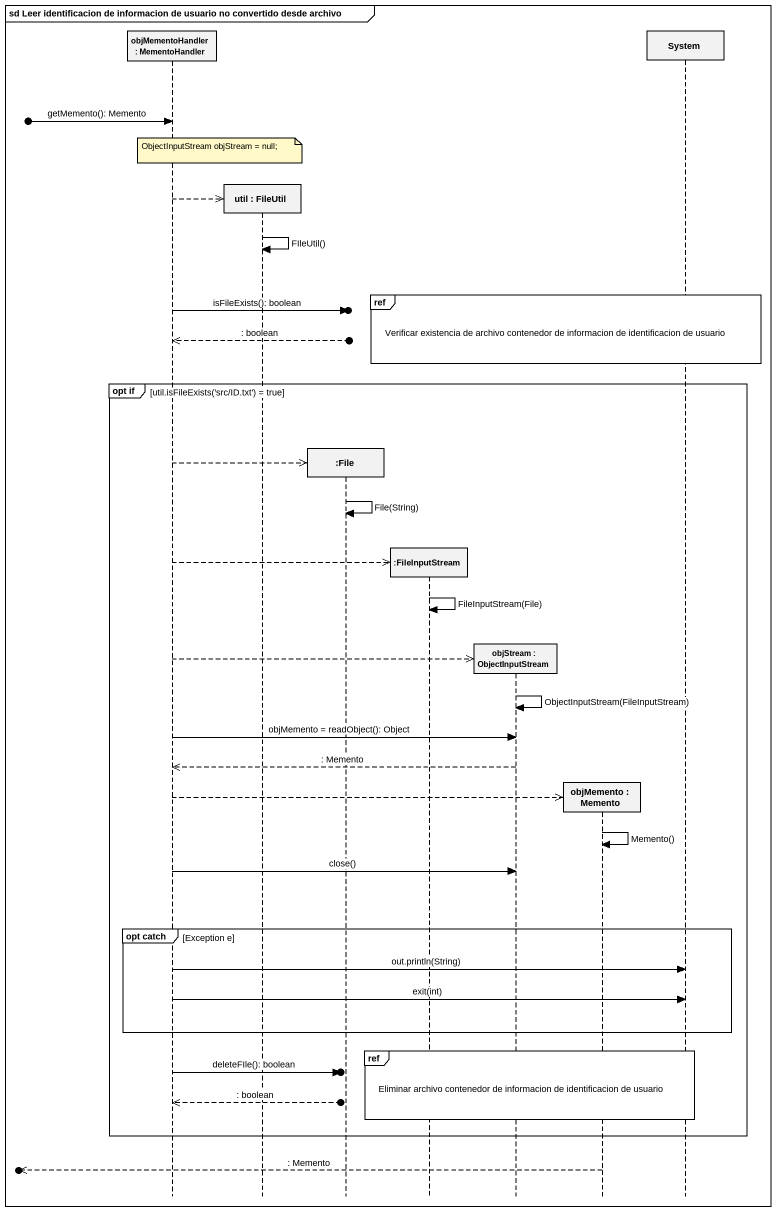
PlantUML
@startuml
mainframe sd Leer identificacion de informacion de usuario no convertido desde archivo
hide footbox
participant "objMementoHandler : MementoHandler" as objMementoHandler
participant "util : FileUtil" as util
participant ":File" as File_
participant ":FileInputStream" as FileInputStream
participant "objStream : ObjectInputStream" as objStream
participant "objMemento : Memento" as objMemento
participant System

[o-> objMementoHandler : getMemento(): Memento
note over util : ObjectInputStream objStream = null;
objMementoHandler -->> util **
util -> util : FIleUtil()
ref over FileInputStream, objStream, objMemento, System : Verificar existencia de archivo contenedor de informacion de identificacion de usuario
objMementoHandler ->o] : isFileExists(): boolean
objMementoHandler <<--o] : : boolean
group opt if [util.isFileExists('src/ID.txt') = true]
  objMementoHandler -->> File_ **
  File_ -> File_ : File(String)
  objMementoHandler -->> FileInputStream **
  FileInputStream -> FileInputStream : FileInputStream(File)
  objMementoHandler -->> objStream **
  objStream -> objStream : ObjectInputStream(FileInputStream)
  objMementoHandler -> objStream : objMemento = readObject(): Object
  objStream -->> objMementoHandler : : Memento
  objMementoHandler -->> objMemento **
  objMemento -> objMemento : Memento()
  objMementoHandler -> objStream : close()
  group opt catch [Exception e]
    objMementoHandler -> System : out.println(String)
    objMementoHandler -> System : exit(int)
  end
  ref over FileInputStream, objStream, objMemento, System : Eliminar archivo contenedor de informacion de identificacion de usuario
  objMementoHandler ->o] : deleteFIle(): boolean
  objMementoHandler <<--o] : : boolean
end
[o<<-- objMemento : : Memento
@enduml
